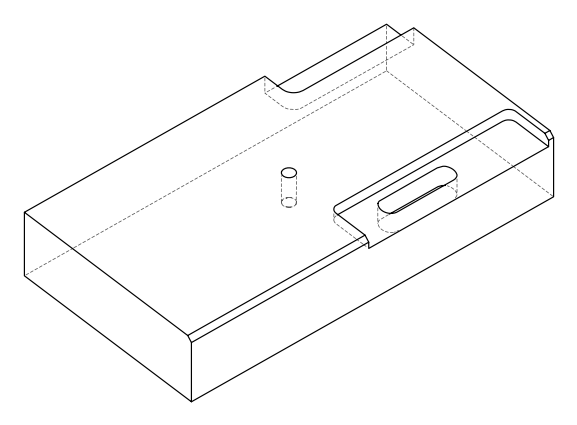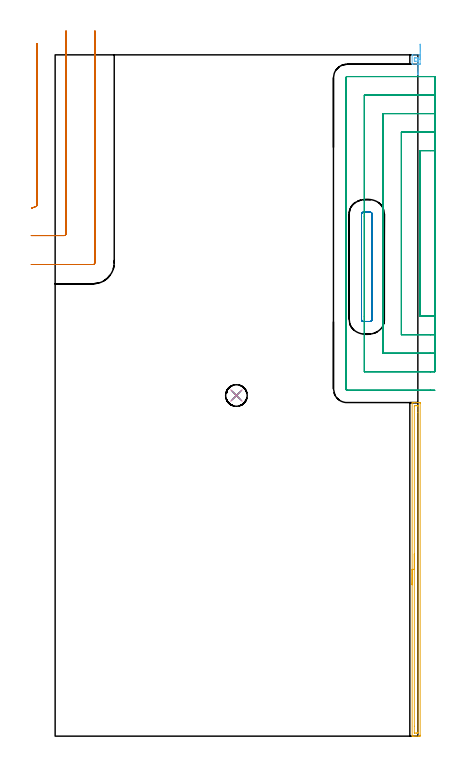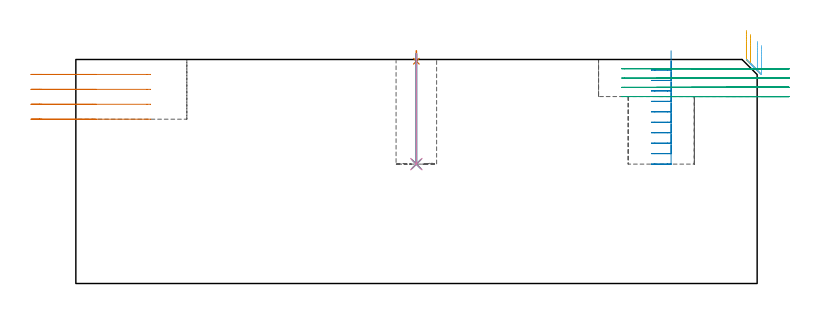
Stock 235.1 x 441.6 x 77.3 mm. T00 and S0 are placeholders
(PLAN: 9 operations, 6 tool changes, 31.7 min)
(1 SPOT_DRILL | STEP1POCKET | NXT0321_9005460120000 | 0.03 min | 4 mm3)
(2 DRILL_BLIND_HOLE_INTO_CENTER | STEP1POCKET | NXT0301_056 | 0.15 min | 1971 mm3)
(3 DRILL_TO_ENLARGE_BLIND_HOLE | STEP1POCKET | UGT0301_374 | 0.15 min | 2799 mm3)
(4 BORE_BLIND_HOLE | STEP1POCKET | UGT0332_064 | 0.15 min | 765 mm3)
(5 AREA_MILL | FG_CHAMFER_SURFACE | UGT0205_001 | 3.65 min | 2965 mm3)
(6 AREA_MILL_1 | FG_CHAMFER_SURFACE_1 | UGT0205_001 | 0.29 min | 135 mm3)
(7 MILL_CORNER_NOTCH_RECTANGULAR | CORNER_NOTCH_RECTANGULAR | UGT0201_107 | Follow Part, ap 6.25, ae 75% | 3.99 min | 116251 mm3)
(8 MILL_RECTANGULAR_POCKET | POCKET_RECTANGULAR_STRAIGHT | UGT0201_008 | Follow Part, ap 4, ae 75% | 4.13 min | 68853 mm3)
(9 MILL_SLOT | SLOT_PARTIAL_RECTANGULAR | UGT0201_008 | Follow Part, ap 4, ae 75% | 19.18 min | 128631 mm3)
(TOOL NXT0321_9005460120000 | NC Spot Drill, 142deg, 12mm, Carbide, Uncoated | D12 PA142 FL30 Z2)
(TOOL NXT0301_056 | Carbide Drill 8.5mm [860.1-0850-026A1-MM 2214] | D8.5 PA140 FL47 Z2)
(TOOL UGT0301_374 | Twist Drill Flat Bottom 13 mm | D13 PA180 FL101 Z2)
(TOOL UGT0332_064 | 14 mm Boring Bar Slip Fit | D14)
(TOOL UGT0205_001 | Chamfer Mill 20 x 3 x 45 deg. | D20 FL50 Z2)
(TOOL UGT0201_107 | End Mill 25 mm | D25 FL25 Z2)
(TOOL UGT0201_008 | End Mill 16 mm | D16 FL32 Z4)
(OP 1 SPOT_DRILL)
G17 G21 G94 G90
T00 M6
G54
G17 G0 G90 X117.5 Y220.8 S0 M3
G43 Z87.3 H0
G94 G81 G98 Z76.693 F250. R80.3
G80
M5
M2
(OP 2 DRILL_BLIND_HOLE_INTO_CENTER)
G17 G21 G94 G90
T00 M6
G54
G17 G0 G90 X117.5 Y220.8 S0 M3
G43 Z87.3 H1
G94 G81 G98 Z41.2 F250. R79.3
G80
M5
M2
(OP 3 DRILL_TO_ENLARGE_BLIND_HOLE)
G17 G21 G94 G90
T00 M6
G54
G17 G0 G90 X117.5 Y220.8 S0 M3
G43 Z87.3 H0
G94 G73 G98 Z41.2 F250. Q12.033 R79.3
G80
M5
M2
(OP 4 BORE_BLIND_HOLE)
G17 G21 G94 G90
T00 M6
G54
G17 G0 G90 X117.5 Y220.8 S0 M3
G43 Z87.3 H0
G94 G85 G98 Z41.2 F250. R79.3
G80
M5
M2
(OP 5 AREA_MILL)
G17 G21 G94 G90
T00 M6
G54
G17 G0 G90 X231.4 Y98.1 S1061 M3
G43 Z87.3 H0
G94 G1 Y98.138 Z86.428 F250.
Y98.252 Z85.563
Y98.441 Z84.712
Y98.703 Z83.88
Y99.037 Z83.074
Y99.44 Z82.3
Y99.908 Z81.564
Y100.44 Z80.872
Y101.029 Z80.229
Y101.672 Z79.64
Y102.364 Z79.108
Y103.1 Z78.64
Y103.874 Z78.237
Y104.68 Z77.903
Y105.512 Z77.641
Y106.363 Z77.452
Y107.228 Z77.338
Y108.1 Z77.3
Y216.045
X231.402 Y216.19 Z77.288
X231.538 Y216.198 Z77.154
X231.681 Y216.2 Z77.019
X232.074 Z76.625
X232.683 Z76.012
X234.743 Z73.954
X235.317 Z73.378
X235.908 Z72.787
X236.195 Y216.197 Z72.5
X236.591 Y216.19 Z72.105
X236.596 Y216.006 Z72.102
X236.599 Y215.599 Z72.101
Y0.601
X236.596 Y0.194 Z72.102
X236.591 Y0.01 Z72.105
X236.195 Y0. Z72.5
X235.908 Z72.787
X235.317 Z73.378
X233.865 Z74.832
X232.683 Z76.012
X232.074 Z76.625
X231.68 Z77.019
X231.538 Y0.002 Z77.154
X231.402 Y0.01 Z77.288
X231.4 Y0.155 Z77.3
Y108.1
X232.814 Z75.886
X232.815 Y213.681 Z75.885
X232.816 Y213.815 Z75.884
X232.821 Y214.184 Z75.879
X233.187 Y214.195 Z75.513
X233.561 Y214.198 Z75.139
X234.06 Y214.2 Z74.64
X235.113 Y214.198 Z73.587
X235.14 Y214.196 Z73.56
X235.168 Y214.19 Z73.532
X235.179 Y214.185 Z73.521
X235.18 Y214.164 Z73.52
X235.185 Y213.95 Z73.515
X235.186 Y209.779 Z73.514
X235.185 Y2.519 Z73.515
X235.184 Y2.385 Z73.516
X235.179 Y2.015 Z73.521
X234.813 Y2.005 Z73.887
X234.439 Y2.002 Z74.261
X233.94 Y2. Z74.76
X232.887 Y2.002 Z75.813
X232.86 Y2.004 Z75.84
X232.832 Y2.01 Z75.868
X232.821 Y2.015 Z75.879
X232.82 Y2.036 Z75.88
X232.815 Y2.25 Z75.885
X232.814 Y6.423 Z75.886
Y108.1
Y108.972 Z75.924
Y109.836 Z76.038
Y110.688 Z76.226
Y111.52 Z76.489
Y112.326 Z76.823
Y113.1 Z77.225
Y113.836 Z77.694
Y114.528 Z78.225
Y115.171 Z78.815
Y115.76 Z79.458
Y116.292 Z80.15
Y116.76 Z80.886
Y117.163 Z81.66
Y117.497 Z82.466
Y117.759 Z83.298
Y117.948 Z84.149
Y118.062 Z85.014
Y118.1 Z85.886
G0 Z87.3
M5
M2
(OP 6 AREA_MILL_1)
G17 G21 G94 G90
T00 M6
G54
G17 G0 G90 X236.6 Y448.55 S1061 M3
G43 Z87.3 H0
Z82.1
G94 G1 Y448.512 Z81.229 F250.
Y448.398 Z80.364
Y448.209 Z79.512
Y447.947 Z78.68
Y447.613 Z77.874
Y447.21 Z77.1
Y446.742 Z76.364
Y446.21 Z75.672
Y445.621 Z75.029
Y444.978 Z74.44
Y444.286 Z73.909
Y443.55 Z73.44
Y442.776 Z73.037
Y441.97 Z72.703
Y441.138 Z72.441
Y440.287 Z72.252
Y439.422 Z72.138
Y438.55 Z72.1
Y435.914
X236.598 Y435.712 Z72.102
X236.593 Y435.507 Z72.107
X236.195 Y435.5 Z72.505
X231.781 Z76.919
X231.407 Y435.51 Z77.293
X231.4 Y435.914 Z77.3
Y441.186
X231.407 Y441.59 Z77.293
X231.781 Y441.6 Z76.919
X236.195 Y441.599 Z72.505
X236.593 Y441.593 Z72.107
X236.598 Y441.388 Z72.102
X236.6 Y441.186 Z72.1
Y438.55
X235.186 Z73.514
Y437.803
X235.185 Y437.671 Z73.515
X235.184 Y437.578 Z73.516
X235.182 Y437.532 Z73.518
X235.18 Y437.517 Z73.52
X235.123 Y437.51 Z73.577
X234.781 Y437.503 Z73.919
X234.61 Y437.5 Z74.09
X233.561 Z75.139
X232.85 Y437.504 Z75.85
X232.834 Y437.509 Z75.866
X232.821 Y437.533 Z75.879
X232.819 Y437.671 Z75.881
X232.815 Y438.418 Z75.885
Y439.429
X232.816 Y439.522 Z75.884
X232.818 Y439.568 Z75.882
X232.82 Y439.583 Z75.88
X232.877 Y439.59 Z75.823
X233.219 Y439.597 Z75.481
X233.39 Y439.6 Z75.31
X234.439 Z74.261
X235.15 Y439.596 Z73.55
X235.166 Y439.591 Z73.534
X235.179 Y439.567 Z73.521
X235.181 Y439.429 Z73.519
X235.185 Y438.682 Z73.515
X235.186 Y438.55 Z73.514
X235.187 Y437.678 Z73.551
X235.189 Y436.813 Z73.663
X235.191 Y435.961 Z73.85
X235.192 Y435.129 Z74.111
X235.194 Y434.322 Z74.443
X235.195 Y433.547 Z74.844
X235.197 Y432.811 Z75.312
X235.198 Y432.118 Z75.841
X235.2 Y431.473 Z76.429
X235.201 Y430.883 Z77.071
X235.202 Y430.35 Z77.763
X235.203 Y429.88 Z78.497
Y429.476 Z79.27
X235.204 Y429.14 Z80.076
X235.205 Y428.876 Z80.907
Y428.686 Z81.759
Y428.57 Z82.623
Y428.53 Z83.495
G0 Z87.3
M5
M2
(OP 7 MILL_CORNER_NOTCH_RECTANGULAR)
G17 G21 G94 G90
T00 M6
G54
G17 G0 G90 X-15.299 Y342.201 S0 M3
G43 Z87.3 H0
Z72.15
G94 G1 X-12.5 Y343.281 F250.
G3 X-11.7 Y344.441 R1.25 F500.
G1 Y446.
Y449. F250.
G0 Z87.3
X-15.5 Y324.45
Z72.15
G1 X-12.5
X5.806 F500.
G3 X7.05 Y325.694 R1.25
G1 Y454.1
Y457.1 F250.
G0 Z87.3
X-15.5 Y305.7
Z72.15
G1 X-12.5
X24.556 F500.
G3 X25.8 Y306.944 R1.25
G1 Y454.1
Y457.1 F250.
G0 Z87.3
X-15.299 Y342.201
Z67.
G1 X-12.5 Y343.281
G3 X-11.7 Y344.441 R1.25 F500.
G1 Y446.
Y449. F250.
G0 Z87.3
X-15.5 Y324.45
Z67.
G1 X-12.5
X5.806 F500.
G3 X7.05 Y325.694 R1.25
G1 Y454.1
Y457.1 F250.
G0 Z87.3
X-15.5 Y305.7
Z67.
G1 X-12.5
X24.556 F500.
G3 X25.8 Y306.944 R1.25
G1 Y454.1
Y457.1 F250.
G0 Z87.3
X-15.299 Y342.201
Z61.85
G1 X-12.5 Y343.281
G3 X-11.7 Y344.441 R1.25 F500.
G1 Y446.
Y449. F250.
G0 Z87.3
X-15.5 Y324.45
Z61.85
G1 X-12.5
X5.806 F500.
G3 X7.05 Y325.694 R1.25
G1 Y454.1
Y457.1 F250.
G0 Z87.3
X-15.5 Y305.7
Z61.85
G1 X-12.5
X24.556 F500.
G3 X25.8 Y306.944 R1.25
G1 Y454.1
Y457.1 F250.
G0 Z87.3
X-15.299 Y342.201
Z56.7
G1 X-12.5 Y343.281
G3 X-11.7 Y344.441 R1.25 F500.
G1 Y446.
Y449. F250.
G0 Z87.3
X-15.5 Y324.45
Z56.7
G1 X-12.5
X5.806 F500.
G3 X7.05 Y325.694 R1.25
G1 Y454.1
Y457.1 F250.
G0 Z87.3
X-15.5 Y305.7
Z56.7
G1 X-12.5
X24.556 F500.
G3 X25.8 Y306.944 R1.25
G1 Y454.1
Y457.1 F250.
G0 Z87.3
M5
M2
(OP 8 MILL_RECTANGULAR_POCKET)
G17 G21 G94 G90
T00 M6
G54
G17 G0 G90 X205.4 Y279.531 S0 M3
G43 Z87.3 H0
Z80.3
G94 G1 Y304.2 Z73.69 F250.
Y338.4 F500.
G3 X204.2 Y339.6 R1.2
G1 X199.8
G3 X198.6 Y338.4 R1.2
G1 Y270.
G3 X199.8 Y268.8 R1.2
G1 X204.2
G3 X205.4 Y270. R1.2
G1 Y304.2
Y305.2
G0 Y279.531 Z76.69
G1 Y304.2 Z70.08 F250.
Y338.4 F500.
G3 X204.2 Y339.6 R1.2
G1 X199.8
G3 X198.6 Y338.4 R1.2
G1 Y270.
G3 X199.8 Y268.8 R1.2
G1 X204.2
G3 X205.4 Y270. R1.2
G1 Y304.2
Y305.2
G0 Y279.531 Z73.08
G1 Y304.2 Z66.47 F250.
Y338.4 F500.
G3 X204.2 Y339.6 R1.2
G1 X199.8
G3 X198.6 Y338.4 R1.2
G1 Y270.
G3 X199.8 Y268.8 R1.2
G1 X204.2
G3 X205.4 Y270. R1.2
G1 Y304.2
Y305.2
G0 Y279.531 Z69.47
G1 Y304.2 Z62.86 F250.
Y338.4 F500.
G3 X204.2 Y339.6 R1.2
G1 X199.8
G3 X198.6 Y338.4 R1.2
G1 Y270.
G3 X199.8 Y268.8 R1.2
G1 X204.2
G3 X205.4 Y270. R1.2
G1 Y304.2
Y305.2
G0 Y279.531 Z65.86
G1 Y304.2 Z59.25 F250.
Y338.4 F500.
G3 X204.2 Y339.6 R1.2
G1 X199.8
G3 X198.6 Y338.4 R1.2
G1 Y270.
G3 X199.8 Y268.8 R1.2
G1 X204.2
G3 X205.4 Y270. R1.2
G1 Y304.2
Y305.2
G0 Y279.531 Z62.25
G1 Y304.2 Z55.64 F250.
Y338.4 F500.
G3 X204.2 Y339.6 R1.2
G1 X199.8
G3 X198.6 Y338.4 R1.2
G1 Y270.
G3 X199.8 Y268.8 R1.2
G1 X204.2
G3 X205.4 Y270. R1.2
G1 Y304.2
Y305.2
G0 Y279.531 Z58.64
G1 Y304.2 Z52.03 F250.
Y338.4 F500.
G3 X204.2 Y339.6 R1.2
G1 X199.8
G3 X198.6 Y338.4 R1.2
G1 Y270.
G3 X199.8 Y268.8 R1.2
G1 X204.2
G3 X205.4 Y270. R1.2
G1 Y304.2
Y305.2
G0 Y279.531 Z55.03
G1 Y304.2 Z48.42 F250.
Y338.4 F500.
G3 X204.2 Y339.6 R1.2
G1 X199.8
G3 X198.6 Y338.4 R1.2
G1 Y270.
G3 X199.8 Y268.8 R1.2
G1 X204.2
G3 X205.4 Y270. R1.2
G1 Y304.2
Y305.2
G0 Y279.531 Z51.42
G1 Y304.2 Z44.81 F250.
Y338.4 F500.
G3 X204.2 Y339.6 R1.2
G1 X199.8
G3 X198.6 Y338.4 R1.2
G1 Y270.
G3 X199.8 Y268.8 R1.2
G1 X204.2
G3 X205.4 Y270. R1.2
G1 Y304.2
Y305.2
G0 Y279.531 Z47.81
G1 Y304.2 Z41.2 F250.
Y338.4 F500.
G3 X204.2 Y339.6 R1.2
G1 X199.8
G3 X198.6 Y338.4 R1.2
G1 Y270.
G3 X199.8 Y268.8 R1.2
G1 X204.2
G3 X205.4 Y270. R1.2
G1 Y304.2
Y305.2
G0 Z87.3
M5
M2
(OP 9 MILL_SLOT)
G17 G21 G94 G90
T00 M6
G54
G17 G0 G90 X246.1 Y379.5 S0 M3
G43 Z87.3 H0
Z74.1
G94 G1 X243.1 F250.
X236.4 F500.
Y272.2
X243.1
X246.1 F250.
Y391.5
X243.1
X224.4 F500.
Y260.2
X243.1
X246.1 F250.
Y403.5
X243.1
X212.4 F500.
Y248.2
X243.1
X246.1 F250.
Y415.5
X243.1
X200.4 F500.
Y339.605
Y336.605 F250.
Y271.795 F500.
Y268.795 F250.
Y236.2 F500.
X243.1
X246.1 F250.
Y427.5
X243.1
X189.3 F500.
G3 X188.4 Y426.6 R0.9
G1 Y225.1
G3 X189.3 Y224.2 R0.9
G1 X243.1
X246.1 F250.
G0 Y379.5 Z70.9
G1 X243.1
X236.4 F500.
Y272.2
X243.1
X246.1 F250.
Y391.5
X243.1
X224.4 F500.
Y260.2
X243.1
X246.1 F250.
Y403.5
X243.1
X212.4 F500.
Y248.2
X243.1
X246.1 F250.
Y415.5
X243.1
X200.4 F500.
Y339.605
Y336.605 F250.
Y271.795 F500.
Y268.795 F250.
Y236.2 F500.
X243.1
X246.1 F250.
Y427.5
X243.1
X189.3 F500.
G3 X188.4 Y426.6 R0.9
G1 Y225.1
G3 X189.3 Y224.2 R0.9
G1 X243.1
X246.1 F250.
G0 Y379.5 Z67.7
G1 X243.1
X236.4 F500.
Y272.2
X243.1
X246.1 F250.
Y391.5
X243.1
X224.4 F500.
Y260.2
X243.1
X246.1 F250.
Y403.5
X243.1
X212.4 F500.
Y248.2
X243.1
X246.1 F250.
Y415.5
X243.1
X200.4 F500.
Y339.605
Y336.605 F250.
Y271.795 F500.
Y268.795 F250.
Y236.2 F500.
X243.1
X246.1 F250.
Y427.5
X243.1
X189.3 F500.
G3 X188.4 Y426.6 R0.9
G1 Y225.1
G3 X189.3 Y224.2 R0.9
G1 X243.1
X246.1 F250.
G0 Y379.5 Z64.5
G1 X243.1
X236.4 F500.
Y272.2
X243.1
X246.1 F250.
Y391.5
X243.1
X224.4 F500.
Y260.2
X243.1
X246.1 F250.
Y403.5
X243.1
X212.4 F500.
Y248.2
X243.1
X246.1 F250.
Y415.5
X243.1
X200.4 F500.
Y339.605
Y336.605 F250.
Y271.795 F500.
Y268.795 F250.
Y236.2 F500.
X243.1
X246.1 F250.
Y427.5
X243.1
X189.3 F500.
G3 X188.4 Y426.6 R0.9
G1 Y225.1
G3 X189.3 Y224.2 R0.9
G1 X243.1
X246.1 F250.
G0 Z87.3
M5
M2
